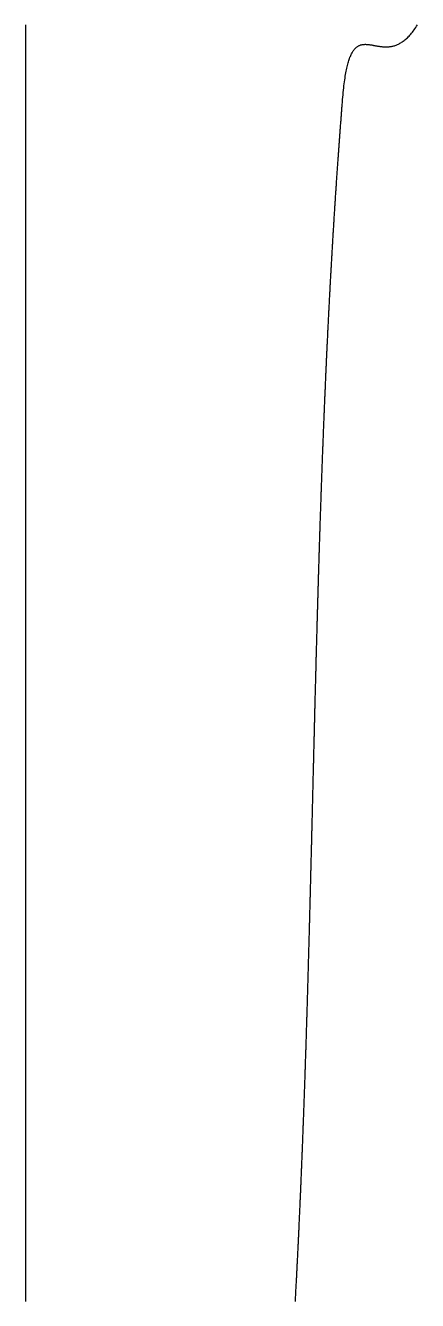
# Model space of a CAD drawing. Header units: metres. Extents: x -47 to 47, y -110 to 110.
# Drawn here: x -47.3 to -30.5, y -55.6 to -0.9 of the extents above; entities that cross this region are included whole.
import ezdxf

# ---------------------------------------------------------------- set-up
doc = ezdxf.new("R2010")
doc.units = ezdxf.units.M

msp = doc.modelspace()

# ---------------------------------------------------------------- linework, layer by layer
for points in [[(-47.341, -0.85), (-47.341, -0.9), (-47.341, -0.95), (-47.341, -1), (-47.341, -1.05), (-47.341, -1.1), (-47.341, -1.15), (-47.341, -1.2), (-47.341, -1.25), (-47.341, -1.3), (-47.341, -1.35), (-47.341, -1.4), (-47.341, -1.45), (-47.341, -1.5), (-47.341, -1.55), (-47.341, -1.6), (-47.341, -1.65), (-47.341, -1.7), (-47.341, -1.75), (-47.341, -1.8), (-47.341, -1.85), (-47.341, -1.9), (-47.341, -1.95), (-47.341, -2), (-47.341, -2.05), (-47.341, -2.1), (-47.341, -2.15), (-47.341, -2.2), (-47.341, -2.25), (-47.341, -2.3), (-47.341, -2.35), (-47.341, -2.4), (-47.341, -2.45), (-47.341, -2.5), (-47.341, -2.55), (-47.341, -2.6), (-47.341, -2.65), (-47.341, -2.7), (-47.341, -2.75), (-47.341, -2.8), (-47.341, -2.85), (-47.341, -2.9), (-47.341, -2.95), (-47.341, -3), (-47.341, -3.05), (-47.341, -3.1), (-47.341, -3.15), (-47.341, -3.201), (-47.341, -3.251), (-47.341, -3.301), (-47.341, -3.351), (-47.341, -3.401), (-47.341, -3.451), (-47.341, -3.501), (-47.341, -3.551), (-47.341, -3.601), (-47.341, -3.651), (-47.341, -3.701), (-47.341, -3.751), (-47.341, -3.801), (-47.341, -3.851), (-47.341, -3.901), (-47.341, -3.951), (-47.341, -4.001), (-47.341, -4.051), (-47.341, -4.101), (-47.341, -4.151), (-47.341, -4.201), (-47.341, -4.251), (-47.341, -4.301), (-47.341, -4.351), (-47.341, -4.401), (-47.341, -4.451), (-47.341, -4.501), (-47.341, -4.551), (-47.341, -4.601), (-47.341, -4.651), (-47.341, -4.701), (-47.341, -4.751), (-47.341, -4.801), (-47.341, -4.851), (-47.341, -4.901), (-47.341, -4.951), (-47.341, -5.001), (-47.341, -5.051), (-47.341, -5.101), (-47.341, -5.151), (-47.341, -5.201), (-47.341, -5.251), (-47.341, -5.301), (-47.341, -5.351), (-47.341, -5.401), (-47.341, -5.451), (-47.341, -5.501), (-47.341, -5.551), (-47.341, -5.601), (-47.341, -5.651), (-47.341, -5.701), (-47.341, -5.751), (-47.341, -5.801), (-47.341, -5.851), (-47.341, -5.901), (-47.341, -5.951), (-47.341, -6.001), (-47.341, -6.051), (-47.341, -6.101), (-47.341, -6.151), (-47.341, -6.201), (-47.341, -6.251), (-47.341, -6.301), (-47.341, -6.351), (-47.341, -6.401), (-47.341, -6.451), (-47.341, -6.501), (-47.341, -6.551), (-47.341, -6.601), (-47.341, -6.651), (-47.341, -6.701), (-47.341, -6.751), (-47.341, -6.801), (-47.341, -6.851), (-47.341, -6.901), (-47.341, -6.951), (-47.341, -7.001), (-47.341, -7.051), (-47.341, -7.101), (-47.341, -7.151), (-47.341, -7.201), (-47.341, -7.251), (-47.341, -7.301), (-47.341, -7.351), (-47.341, -7.401), (-47.341, -7.451), (-47.341, -7.501), (-47.341, -7.551), (-47.341, -7.601), (-47.341, -7.651), (-47.341, -7.701), (-47.341, -7.751), (-47.341, -7.801), (-47.341, -7.851), (-47.341, -7.901), (-47.341, -7.951), (-47.341, -8.001), (-47.341, -8.051), (-47.341, -8.101), (-47.341, -8.151), (-47.341, -8.201), (-47.341, -8.251), (-47.341, -8.301), (-47.341, -8.351), (-47.341, -8.401), (-47.341, -8.451), (-47.341, -8.501), (-47.341, -8.551), (-47.341, -8.601), (-47.341, -8.651), (-47.341, -8.701), (-47.341, -8.751), (-47.341, -8.801), (-47.341, -8.851), (-47.341, -8.901), (-47.341, -8.951), (-47.341, -9.001), (-47.341, -9.051), (-47.341, -9.101), (-47.341, -9.151), (-47.341, -9.201), (-47.341, -9.251), (-47.341, -9.301), (-47.341, -9.351), (-47.341, -9.401), (-47.341, -9.451), (-47.341, -9.501), (-47.341, -9.551), (-47.341, -9.602), (-47.341, -9.652), (-47.341, -9.702), (-47.341, -9.752), (-47.341, -9.802), (-47.341, -9.852), (-47.341, -9.902), (-47.341, -9.952), (-47.341, -10.002), (-47.341, -10.052), (-47.341, -10.102), (-47.341, -10.152), (-47.341, -10.202), (-47.341, -10.252), (-47.341, -10.302), (-47.341, -10.352), (-47.341, -10.402), (-47.341, -10.452), (-47.341, -10.502), (-47.341, -10.552), (-47.341, -10.602), (-47.341, -10.652), (-47.341, -10.702), (-47.341, -10.752), (-47.341, -10.802), (-47.341, -10.852), (-47.341, -10.902), (-47.341, -10.952), (-47.341, -11.002), (-47.341, -11.052), (-47.341, -11.102), (-47.341, -11.152), (-47.341, -11.202), (-47.341, -11.252), (-47.341, -11.302), (-47.341, -11.352), (-47.341, -11.402), (-47.341, -11.452), (-47.341, -11.502), (-47.341, -11.552), (-47.341, -11.602), (-47.341, -11.652), (-47.341, -11.702), (-47.341, -11.752), (-47.341, -11.802), (-47.341, -11.852), (-47.341, -11.902), (-47.341, -11.952), (-47.341, -12.002), (-47.341, -12.052), (-47.341, -12.102), (-47.341, -12.152), (-47.341, -12.202), (-47.341, -12.252), (-47.341, -12.302), (-47.341, -12.352), (-47.341, -12.402), (-47.341, -12.452), (-47.341, -12.502), (-47.341, -12.552), (-47.341, -12.602), (-47.341, -12.652), (-47.341, -12.702), (-47.341, -12.752), (-47.341, -12.802), (-47.341, -12.852), (-47.341, -12.902), (-47.341, -12.952), (-47.341, -13.002), (-47.341, -13.052), (-47.341, -13.102), (-47.341, -13.152), (-47.341, -13.202), (-47.341, -13.252), (-47.341, -13.302), (-47.341, -13.352), (-47.341, -13.402), (-47.341, -13.452), (-47.341, -13.502), (-47.341, -13.552), (-47.341, -13.602), (-47.341, -13.652), (-47.341, -13.702), (-47.341, -13.752), (-47.341, -13.802), (-47.341, -13.852), (-47.341, -13.902), (-47.341, -13.952), (-47.341, -14.002), (-47.341, -14.052), (-47.341, -14.102), (-47.341, -14.152), (-47.341, -14.202), (-47.341, -14.252), (-47.341, -14.302), (-47.341, -14.352), (-47.341, -14.402), (-47.341, -14.452), (-47.341, -14.502), (-47.341, -14.552), (-47.341, -14.602), (-47.341, -14.652), (-47.341, -14.702), (-47.341, -14.752), (-47.341, -14.802), (-47.341, -14.852), (-47.341, -14.902), (-47.341, -14.952), (-47.341, -15.002), (-47.341, -15.052), (-47.341, -15.102), (-47.341, -15.152), (-47.341, -15.202), (-47.341, -15.252), (-47.341, -15.302), (-47.341, -15.352), (-47.341, -15.402), (-47.341, -15.452), (-47.341, -15.502), (-47.341, -15.552), (-47.341, -15.602), (-47.341, -15.652), (-47.341, -15.702), (-47.341, -15.752), (-47.341, -15.802), (-47.341, -15.852), (-47.341, -15.902), (-47.341, -15.952), (-47.341, -16.003), (-47.341, -16.053), (-47.341, -16.103), (-47.341, -16.153), (-47.341, -16.203), (-47.341, -16.253), (-47.341, -16.303), (-47.341, -16.353), (-47.341, -16.403), (-47.341, -16.453), (-47.341, -16.503), (-47.341, -16.553), (-47.341, -16.603), (-47.341, -16.653), (-47.341, -16.703), (-47.341, -16.753), (-47.341, -16.803), (-47.341, -16.853), (-47.341, -16.903), (-47.341, -16.953), (-47.341, -17.003), (-47.341, -17.053), (-47.341, -17.103), (-47.341, -17.153), (-47.341, -17.203), (-47.341, -17.253), (-47.341, -17.303), (-47.341, -17.353), (-47.341, -17.403), (-47.341, -17.453), (-47.341, -17.503), (-47.341, -17.553), (-47.341, -17.603), (-47.341, -17.653), (-47.341, -17.703), (-47.341, -17.753), (-47.341, -17.803), (-47.341, -17.853), (-47.341, -17.903), (-47.341, -17.953), (-47.341, -18.003), (-47.341, -18.053), (-47.341, -18.103), (-47.341, -18.153), (-47.341, -18.203), (-47.341, -18.253), (-47.341, -18.303), (-47.341, -18.353), (-47.341, -18.403), (-47.341, -18.453), (-47.341, -18.503), (-47.341, -18.553), (-47.341, -18.603), (-47.341, -18.653), (-47.341, -18.703), (-47.341, -18.753), (-47.341, -18.803), (-47.341, -18.853), (-47.341, -18.903), (-47.341, -18.953), (-47.341, -19.003), (-47.341, -19.053), (-47.341, -19.103), (-47.341, -19.153), (-47.341, -19.203), (-47.341, -19.253), (-47.341, -19.303), (-47.341, -19.353), (-47.341, -19.403), (-47.341, -19.453), (-47.341, -19.503), (-47.341, -19.553), (-47.341, -19.603), (-47.341, -19.653), (-47.341, -19.703), (-47.341, -19.753), (-47.341, -19.803), (-47.341, -19.853), (-47.341, -19.903), (-47.341, -19.953), (-47.341, -20.003), (-47.341, -20.053), (-47.341, -20.103), (-47.341, -20.153), (-47.341, -20.203), (-47.341, -20.253), (-47.341, -20.303), (-47.341, -20.353), (-47.341, -20.403), (-47.341, -20.453), (-47.341, -20.503), (-47.341, -20.553), (-47.341, -20.603), (-47.341, -20.653), (-47.341, -20.703), (-47.341, -20.753), (-47.341, -20.803), (-47.341, -20.853), (-47.341, -20.903), (-47.341, -20.953), (-47.341, -21.003), (-47.341, -21.053), (-47.341, -21.103), (-47.341, -21.153), (-47.341, -21.203), (-47.341, -21.253), (-47.341, -21.303), (-47.341, -21.353), (-47.341, -21.403), (-47.341, -21.453), (-47.341, -21.503), (-47.341, -21.553), (-47.341, -21.603), (-47.341, -21.653), (-47.341, -21.703), (-47.341, -21.753), (-47.341, -21.803), (-47.341, -21.853), (-47.341, -21.903), (-47.341, -21.953), (-47.341, -22.003), (-47.341, -22.053), (-47.341, -22.103), (-47.341, -22.153), (-47.341, -22.203), (-47.341, -22.253), (-47.341, -22.303), (-47.341, -22.354), (-47.341, -22.404), (-47.341, -22.454), (-47.341, -22.504), (-47.341, -22.554), (-47.341, -22.604), (-47.341, -22.654), (-47.341, -22.704), (-47.341, -22.754), (-47.341, -22.804), (-47.341, -22.854), (-47.341, -22.904), (-47.341, -22.954), (-47.341, -23.004), (-47.341, -23.054), (-47.341, -23.104), (-47.341, -23.154), (-47.341, -23.204), (-47.341, -23.254), (-47.341, -23.304), (-47.341, -23.354), (-47.341, -23.404), (-47.341, -23.454), (-47.341, -23.504), (-47.341, -23.554), (-47.341, -23.604), (-47.341, -23.654), (-47.341, -23.704), (-47.341, -23.754), (-47.341, -23.804), (-47.341, -23.854), (-47.341, -23.904), (-47.341, -23.954), (-47.341, -24.004), (-47.341, -24.054), (-47.341, -24.104), (-47.341, -24.154), (-47.341, -24.204), (-47.341, -24.254), (-47.341, -24.304), (-47.341, -24.354), (-47.341, -24.404), (-47.341, -24.454), (-47.341, -24.504), (-47.341, -24.554), (-47.341, -24.604), (-47.341, -24.654), (-47.341, -24.704), (-47.341, -24.754), (-47.341, -24.804), (-47.341, -24.854), (-47.341, -24.904), (-47.341, -24.954), (-47.341, -25.004), (-47.341, -25.054), (-47.341, -25.104), (-47.341, -25.154), (-47.341, -25.204), (-47.341, -25.254), (-47.341, -25.304), (-47.341, -25.354), (-47.341, -25.404), (-47.341, -25.454), (-47.341, -25.504), (-47.341, -25.554), (-47.341, -25.604), (-47.341, -25.654), (-47.341, -25.704), (-47.341, -25.754), (-47.341, -25.804), (-47.341, -25.854), (-47.341, -25.904), (-47.341, -25.954), (-47.341, -26.004), (-47.341, -26.054), (-47.341, -26.104), (-47.341, -26.154), (-47.341, -26.204), (-47.341, -26.254), (-47.341, -26.304), (-47.341, -26.354), (-47.341, -26.404), (-47.341, -26.454), (-47.341, -26.504), (-47.341, -26.554), (-47.341, -26.604), (-47.341, -26.654), (-47.341, -26.704), (-47.341, -26.754), (-47.341, -26.804), (-47.341, -26.854), (-47.341, -26.904), (-47.341, -26.954), (-47.341, -27.004), (-47.341, -27.054), (-47.341, -27.104), (-47.341, -27.154), (-47.341, -27.204), (-47.341, -27.254), (-47.341, -27.304), (-47.341, -27.354), (-47.341, -27.404), (-47.341, -27.454), (-47.341, -27.504), (-47.341, -27.554), (-47.341, -27.604), (-47.341, -27.654), (-47.341, -27.704), (-47.341, -27.754), (-47.341, -27.804), (-47.341, -27.854), (-47.341, -27.904), (-47.341, -27.954), (-47.341, -28.004), (-47.341, -28.054), (-47.341, -28.104), (-47.341, -28.154), (-47.341, -28.204), (-47.341, -28.254), (-47.341, -28.304), (-47.341, -28.354), (-47.341, -28.404), (-47.341, -28.454), (-47.341, -28.504), (-47.341, -28.554), (-47.341, -28.604), (-47.341, -28.654), (-47.341, -28.704), (-47.341, -28.755), (-47.341, -28.805), (-47.341, -28.855), (-47.341, -28.905), (-47.341, -28.955), (-47.341, -29.005), (-47.341, -29.055), (-47.341, -29.105), (-47.341, -29.155), (-47.341, -29.205), (-47.341, -29.255), (-47.341, -29.305), (-47.341, -29.355), (-47.341, -29.405), (-47.341, -29.455), (-47.341, -29.505), (-47.341, -29.555), (-47.341, -29.605), (-47.341, -29.655), (-47.341, -29.705), (-47.341, -29.755), (-47.341, -29.805), (-47.341, -29.855), (-47.341, -29.905), (-47.341, -29.955), (-47.341, -30.005), (-47.341, -30.055), (-47.341, -30.105), (-47.341, -30.155), (-47.341, -30.205), (-47.341, -30.255), (-47.341, -30.305), (-47.341, -30.355), (-47.341, -30.405), (-47.341, -30.455), (-47.341, -30.505), (-47.341, -30.555), (-47.341, -30.605), (-47.341, -30.655), (-47.341, -30.705), (-47.341, -30.755), (-47.341, -30.805), (-47.341, -30.855), (-47.341, -30.905), (-47.341, -30.955), (-47.341, -31.005), (-47.341, -31.055), (-47.341, -31.105), (-47.341, -31.155), (-47.341, -31.205), (-47.341, -31.255), (-47.341, -31.305), (-47.341, -31.355), (-47.341, -31.405), (-47.341, -31.455), (-47.341, -31.505), (-47.341, -31.555), (-47.341, -31.605), (-47.341, -31.655), (-47.341, -31.705), (-47.341, -31.755), (-47.341, -31.805), (-47.341, -31.855), (-47.341, -31.905), (-47.341, -31.955), (-47.341, -32.005), (-47.341, -32.055), (-47.341, -32.105), (-47.341, -32.155), (-47.341, -32.205), (-47.341, -32.255), (-47.341, -32.305), (-47.341, -32.355), (-47.341, -32.405), (-47.341, -32.455), (-47.341, -32.505), (-47.341, -32.555), (-47.341, -32.605), (-47.341, -32.655), (-47.341, -32.705), (-47.341, -32.755), (-47.341, -32.805), (-47.341, -32.855), (-47.341, -32.905), (-47.341, -32.955), (-47.341, -33.005), (-47.341, -33.055), (-47.341, -33.105), (-47.341, -33.155), (-47.341, -33.205), (-47.341, -33.255), (-47.341, -33.305), (-47.341, -33.355), (-47.341, -33.405), (-47.341, -33.455), (-47.341, -33.505), (-47.341, -33.555), (-47.341, -33.605), (-47.341, -33.655), (-47.341, -33.705), (-47.341, -33.755), (-47.341, -33.805), (-47.341, -33.855), (-47.341, -33.905), (-47.341, -33.955), (-47.341, -34.005), (-47.341, -34.055), (-47.341, -34.105), (-47.341, -34.155), (-47.341, -34.205), (-47.341, -34.255), (-47.341, -34.305), (-47.341, -34.355), (-47.341, -34.405), (-47.341, -34.455), (-47.341, -34.505), (-47.341, -34.555), (-47.341, -34.605), (-47.341, -34.655), (-47.341, -34.705), (-47.341, -34.755), (-47.341, -34.805), (-47.341, -34.855), (-47.341, -34.905), (-47.341, -34.955), (-47.341, -35.005), (-47.341, -35.055), (-47.341, -35.105), (-47.341, -35.156), (-47.341, -35.206), (-47.341, -35.256), (-47.341, -35.306), (-47.341, -35.356), (-47.341, -35.406), (-47.341, -35.456), (-47.341, -35.506), (-47.341, -35.556), (-47.341, -35.606), (-47.341, -35.656), (-47.341, -35.706), (-47.341, -35.756), (-47.341, -35.806), (-47.341, -35.856), (-47.341, -35.906), (-47.341, -35.956), (-47.341, -36.006), (-47.341, -36.056), (-47.341, -36.106), (-47.341, -36.156), (-47.341, -36.206), (-47.341, -36.256), (-47.341, -36.306), (-47.341, -36.356), (-47.341, -36.406), (-47.341, -36.456), (-47.341, -36.506), (-47.341, -36.556), (-47.341, -36.606), (-47.341, -36.656), (-47.341, -36.706), (-47.341, -36.756), (-47.341, -36.806), (-47.341, -36.856), (-47.341, -36.906), (-47.341, -36.956), (-47.341, -37.006), (-47.341, -37.056), (-47.341, -37.106), (-47.341, -37.156), (-47.341, -37.206), (-47.341, -37.256), (-47.341, -37.306), (-47.341, -37.356), (-47.341, -37.406), (-47.341, -37.456), (-47.341, -37.506), (-47.341, -37.556), (-47.341, -37.606), (-47.341, -37.656), (-47.341, -37.706), (-47.341, -37.756), (-47.341, -37.806), (-47.341, -37.856), (-47.341, -37.906), (-47.341, -37.956), (-47.341, -38.006), (-47.341, -38.056), (-47.341, -38.106), (-47.341, -38.156), (-47.341, -38.206), (-47.341, -38.256), (-47.341, -38.306), (-47.341, -38.356), (-47.341, -38.406), (-47.341, -38.456), (-47.341, -38.506), (-47.341, -38.556), (-47.341, -38.606), (-47.341, -38.656), (-47.341, -38.706), (-47.341, -38.756), (-47.341, -38.806), (-47.341, -38.856), (-47.341, -38.906), (-47.341, -38.956), (-47.341, -39.006), (-47.341, -39.056), (-47.341, -39.106), (-47.341, -39.156), (-47.341, -39.206), (-47.341, -39.256), (-47.341, -39.306), (-47.341, -39.356), (-47.341, -39.406), (-47.341, -39.456), (-47.341, -39.506), (-47.341, -39.556), (-47.341, -39.606), (-47.341, -39.656), (-47.341, -39.706), (-47.341, -39.756), (-47.341, -39.806), (-47.341, -39.856), (-47.341, -39.906), (-47.341, -39.956), (-47.341, -40.006), (-47.341, -40.056), (-47.341, -40.106), (-47.341, -40.156), (-47.341, -40.206), (-47.341, -40.256), (-47.341, -40.306), (-47.341, -40.356), (-47.341, -40.406), (-47.341, -40.456), (-47.341, -40.506), (-47.341, -40.556), (-47.341, -40.606), (-47.341, -40.656), (-47.341, -40.706), (-47.341, -40.756), (-47.341, -40.806), (-47.341, -40.856), (-47.341, -40.906), (-47.341, -40.956), (-47.341, -41.006), (-47.341, -41.056), (-47.341, -41.106), (-47.341, -41.156), (-47.341, -41.206), (-47.341, -41.256), (-47.341, -41.306), (-47.341, -41.356), (-47.341, -41.406), (-47.341, -41.456), (-47.341, -41.507), (-47.341, -41.557), (-47.341, -41.607), (-47.341, -41.657), (-47.341, -41.707), (-47.341, -41.757), (-47.341, -41.807), (-47.341, -41.857), (-47.341, -41.907), (-47.341, -41.957), (-47.341, -42.007), (-47.341, -42.057), (-47.341, -42.107), (-47.341, -42.157), (-47.341, -42.207), (-47.341, -42.257), (-47.341, -42.307), (-47.341, -42.357), (-47.341, -42.407), (-47.341, -42.457), (-47.341, -42.507), (-47.341, -42.557), (-47.341, -42.607), (-47.341, -42.657), (-47.341, -42.707), (-47.341, -42.757), (-47.341, -42.807), (-47.341, -42.857), (-47.341, -42.907), (-47.341, -42.957), (-47.341, -43.007), (-47.341, -43.057), (-47.341, -43.107), (-47.341, -43.157), (-47.341, -43.207), (-47.341, -43.257), (-47.341, -43.307), (-47.341, -43.357), (-47.341, -43.407), (-47.341, -43.457), (-47.341, -43.507), (-47.341, -43.557), (-47.341, -43.607), (-47.341, -43.657), (-47.341, -43.707), (-47.341, -43.757), (-47.341, -43.807), (-47.341, -43.857), (-47.341, -43.907), (-47.341, -43.957), (-47.341, -44.007), (-47.341, -44.057), (-47.341, -44.107), (-47.341, -44.157), (-47.341, -44.207), (-47.341, -44.257), (-47.341, -44.307), (-47.341, -44.357), (-47.341, -44.407), (-47.341, -44.457), (-47.341, -44.507), (-47.341, -44.557), (-47.341, -44.607), (-47.341, -44.657), (-47.341, -44.707), (-47.341, -44.757), (-47.341, -44.807), (-47.341, -44.857), (-47.341, -44.907), (-47.341, -44.957), (-47.341, -45.007), (-47.341, -45.057), (-47.341, -45.107), (-47.341, -45.157), (-47.341, -45.207), (-47.341, -45.257), (-47.341, -45.307), (-47.341, -45.357), (-47.341, -45.407), (-47.341, -45.457), (-47.341, -45.507), (-47.341, -45.557), (-47.341, -45.607), (-47.341, -45.657), (-47.341, -45.707), (-47.341, -45.757), (-47.341, -45.807), (-47.341, -45.857), (-47.341, -45.907), (-47.341, -45.957), (-47.341, -46.007), (-47.341, -46.057), (-47.341, -46.107), (-47.341, -46.157), (-47.341, -46.207), (-47.341, -46.257), (-47.341, -46.307), (-47.341, -46.357), (-47.341, -46.407), (-47.341, -46.457), (-47.341, -46.507), (-47.341, -46.557), (-47.341, -46.607), (-47.341, -46.657), (-47.341, -46.707), (-47.341, -46.757), (-47.341, -46.807), (-47.341, -46.857), (-47.341, -46.907), (-47.341, -46.957), (-47.341, -47.007), (-47.341, -47.057), (-47.341, -47.107), (-47.341, -47.157), (-47.341, -47.207), (-47.341, -47.257), (-47.341, -47.307), (-47.341, -47.357), (-47.341, -47.407), (-47.341, -47.457), (-47.341, -47.507), (-47.341, -47.557), (-47.341, -47.607), (-47.341, -47.657), (-47.341, -47.707), (-47.341, -47.757), (-47.341, -47.807), (-47.341, -47.857), (-47.341, -47.908), (-47.341, -47.958), (-47.341, -48.008), (-47.341, -48.058), (-47.341, -48.108), (-47.341, -48.158), (-47.341, -48.208), (-47.341, -48.258), (-47.341, -48.308), (-47.341, -48.358), (-47.341, -48.408), (-47.341, -48.458), (-47.341, -48.508), (-47.341, -48.558), (-47.341, -48.608), (-47.341, -48.658), (-47.341, -48.708), (-47.341, -48.758), (-47.341, -48.808), (-47.341, -48.858), (-47.341, -48.908), (-47.341, -48.958), (-47.341, -49.008), (-47.341, -49.058), (-47.341, -49.108), (-47.341, -49.158), (-47.341, -49.208), (-47.341, -49.258), (-47.341, -49.308), (-47.341, -49.358), (-47.341, -49.408), (-47.341, -49.458), (-47.341, -49.508), (-47.341, -49.558), (-47.341, -49.608), (-47.341, -49.658), (-47.341, -49.708), (-47.341, -49.758), (-47.341, -49.808), (-47.341, -49.858), (-47.341, -49.908), (-47.341, -49.958), (-47.341, -50.008), (-47.341, -50.058), (-47.341, -50.108), (-47.341, -50.158), (-47.341, -50.208), (-47.341, -50.258), (-47.341, -50.308), (-47.341, -50.358), (-47.341, -50.408), (-47.341, -50.458), (-47.341, -50.508), (-47.341, -50.558), (-47.341, -50.608), (-47.341, -50.658), (-47.341, -50.708), (-47.341, -50.758), (-47.341, -50.808), (-47.341, -50.858), (-47.341, -50.908), (-47.341, -50.958), (-47.341, -51.008), (-47.341, -51.058), (-47.341, -51.108), (-47.341, -51.158), (-47.341, -51.208), (-47.341, -51.258), (-47.341, -51.308), (-47.341, -51.358), (-47.341, -51.408), (-47.341, -51.458), (-47.341, -51.508), (-47.341, -51.558), (-47.341, -51.608), (-47.341, -51.658), (-47.341, -51.708), (-47.341, -51.758), (-47.341, -51.808), (-47.341, -51.858), (-47.341, -51.908), (-47.341, -51.958), (-47.341, -52.008), (-47.341, -52.058), (-47.341, -52.108), (-47.341, -52.158), (-47.341, -52.208), (-47.341, -52.258), (-47.341, -52.308), (-47.341, -52.358), (-47.341, -52.408), (-47.341, -52.458), (-47.341, -52.508), (-47.341, -52.558), (-47.341, -52.608), (-47.341, -52.658), (-47.341, -52.708), (-47.341, -52.758), (-47.341, -52.808), (-47.341, -52.858), (-47.341, -52.908), (-47.341, -52.958), (-47.341, -53.008), (-47.341, -53.058), (-47.341, -53.108), (-47.341, -53.158), (-47.341, -53.208), (-47.341, -53.258), (-47.341, -53.308), (-47.341, -53.358), (-47.341, -53.408), (-47.341, -53.458), (-47.341, -53.508), (-47.341, -53.558), (-47.341, -53.608), (-47.341, -53.658), (-47.341, -53.708), (-47.341, -53.758), (-47.341, -53.808), (-47.341, -53.858), (-47.341, -53.908), (-47.341, -53.958), (-47.341, -54.008), (-47.341, -54.058), (-47.341, -54.108), (-47.341, -54.158), (-47.341, -54.208), (-47.341, -54.258), (-47.341, -54.309), (-47.341, -54.359), (-47.341, -54.409), (-47.341, -54.459), (-47.341, -54.509), (-47.341, -54.559), (-47.341, -54.609), (-47.341, -54.659), (-47.341, -54.709), (-47.341, -54.759), (-47.341, -54.809), (-47.341, -54.859), (-47.341, -54.909), (-47.341, -54.959), (-47.341, -55.009), (-47.341, -55.059), (-47.341, -55.109), (-47.341, -55.159), (-47.341, -55.209), (-47.341, -55.259), (-47.341, -55.309), (-47.341, -55.359), (-47.341, -55.409), (-47.341, -55.459), (-47.341, -55.509), (-47.341, -55.559), (-47.341, -55.609), (-47.341, -55.659)], [(-33.721, -4.049), (-33.713, -3.944), (-33.704, -3.842), (-33.694, -3.743), (-33.684, -3.647), (-33.674, -3.553), (-33.664, -3.463), (-33.653, -3.376), (-33.642, -3.291), (-33.631, -3.209), (-33.619, -3.13), (-33.607, -3.053), (-33.595, -2.979), (-33.582, -2.908), (-33.569, -2.839), (-33.556, -2.773), (-33.542, -2.709), (-33.528, -2.648), (-33.514, -2.589), (-33.499, -2.532), (-33.484, -2.478), (-33.469, -2.425), (-33.454, -2.376), (-33.438, -2.328), (-33.422, -2.282), (-33.406, -2.238), (-33.389, -2.197), (-33.372, -2.157), (-33.355, -2.12), (-33.337, -2.084), (-33.319, -2.05), (-33.301, -2.018), (-33.283, -1.988), (-33.264, -1.959), (-33.245, -1.932), (-33.226, -1.907), (-33.206, -1.883), (-33.186, -1.861), (-33.166, -1.841), (-33.146, -1.822), (-33.125, -1.804), (-33.104, -1.788), (-33.083, -1.773), (-33.061, -1.759), (-33.04, -1.747), (-33.018, -1.735), (-32.995, -1.725), (-32.973, -1.716), (-32.95, -1.709), (-32.927, -1.702), (-32.904, -1.696), (-32.88, -1.691), (-32.857, -1.687), (-32.833, -1.684), (-32.808, -1.682), (-32.784, -1.681), (-32.759, -1.68), (-32.734, -1.68), (-32.709, -1.681), (-32.684, -1.682), (-32.658, -1.684), (-32.632, -1.686), (-32.606, -1.689), (-32.579, -1.692), (-32.553, -1.696), (-32.526, -1.7), (-32.499, -1.704), (-32.472, -1.709), (-32.444, -1.714), (-32.417, -1.719), (-32.389, -1.724), (-32.361, -1.729), (-32.332, -1.734), (-32.304, -1.739), (-32.275, -1.745), (-32.246, -1.75), (-32.217, -1.755), (-32.188, -1.76), (-32.158, -1.764), (-32.128, -1.769), (-32.098, -1.773), (-32.068, -1.777), (-32.038, -1.78), (-32.007, -1.783), (-31.977, -1.786), (-31.946, -1.788), (-31.915, -1.789), (-31.883, -1.79), (-31.852, -1.79), (-31.82, -1.79), (-31.789, -1.788), (-31.757, -1.786), (-31.725, -1.784), (-31.692, -1.78), (-31.66, -1.775), (-31.627, -1.77), (-31.594, -1.764), (-31.561, -1.756), (-31.528, -1.748), (-31.495, -1.738), (-31.462, -1.727), (-31.428, -1.715), (-31.394, -1.702), (-31.36, -1.687), (-31.326, -1.671), (-31.292, -1.654), (-31.258, -1.636), (-31.223, -1.615), (-31.189, -1.594), (-31.154, -1.571), (-31.119, -1.546), (-31.084, -1.52), (-31.049, -1.492), (-31.013, -1.462), (-30.978, -1.43), (-30.942, -1.397), (-30.907, -1.362), (-30.871, -1.325), (-30.835, -1.286), (-30.799, -1.245), (-30.763, -1.202), (-30.726, -1.157), (-30.69, -1.11), (-30.653, -1.061), (-30.617, -1.009), (-30.58, -0.956), (-30.543, -0.9), (-30.506, -0.841)], [(-35.751, -55.66), (-35.748, -55.611), (-35.745, -55.561), (-35.743, -55.511), (-35.74, -55.461), (-35.737, -55.411), (-35.735, -55.361), (-35.732, -55.311), (-35.729, -55.261), (-35.727, -55.211), (-35.724, -55.161), (-35.721, -55.111), (-35.719, -55.062), (-35.716, -55.012), (-35.713, -54.962), (-35.711, -54.912), (-35.708, -54.862), (-35.706, -54.812), (-35.703, -54.762), (-35.7, -54.712), (-35.698, -54.662), (-35.695, -54.612), (-35.693, -54.562), (-35.69, -54.513), (-35.687, -54.463), (-35.685, -54.413), (-35.682, -54.363), (-35.68, -54.313), (-35.677, -54.263), (-35.675, -54.213), (-35.672, -54.163), (-35.67, -54.113), (-35.667, -54.063), (-35.665, -54.013), (-35.662, -53.963), (-35.66, -53.913), (-35.657, -53.864), (-35.655, -53.814), (-35.652, -53.764), (-35.65, -53.714), (-35.647, -53.664), (-35.645, -53.614), (-35.642, -53.564), (-35.64, -53.514), (-35.637, -53.464), (-35.635, -53.414), (-35.633, -53.364), (-35.63, -53.314), (-35.628, -53.264), (-35.625, -53.215), (-35.623, -53.165), (-35.621, -53.115), (-35.618, -53.065), (-35.616, -53.015), (-35.613, -52.965), (-35.611, -52.915), (-35.609, -52.865), (-35.606, -52.815), (-35.604, -52.765), (-35.602, -52.715), (-35.599, -52.665), (-35.597, -52.615), (-35.595, -52.565), (-35.592, -52.516), (-35.59, -52.466), (-35.588, -52.416), (-35.585, -52.366), (-35.583, -52.316), (-35.581, -52.266), (-35.578, -52.216), (-35.576, -52.166), (-35.574, -52.116), (-35.572, -52.066), (-35.569, -52.016), (-35.567, -51.966), (-35.565, -51.916), (-35.563, -51.866), (-35.56, -51.816), (-35.558, -51.766), (-35.556, -51.717), (-35.554, -51.667), (-35.551, -51.617), (-35.549, -51.567), (-35.547, -51.517), (-35.545, -51.467), (-35.543, -51.417), (-35.54, -51.367), (-35.538, -51.317), (-35.536, -51.267), (-35.534, -51.217), (-35.532, -51.167), (-35.529, -51.117), (-35.527, -51.067), (-35.525, -51.017), (-35.523, -50.967), (-35.521, -50.917), (-35.519, -50.867), (-35.517, -50.817), (-35.514, -50.768), (-35.512, -50.718), (-35.51, -50.668), (-35.508, -50.618), (-35.506, -50.568), (-35.504, -50.518), (-35.502, -50.468), (-35.5, -50.418), (-35.498, -50.368), (-35.496, -50.318), (-35.493, -50.268), (-35.491, -50.218), (-35.489, -50.168), (-35.487, -50.118), (-35.485, -50.068), (-35.483, -50.018), (-35.481, -49.968), (-35.479, -49.918), (-35.477, -49.868), (-35.475, -49.818), (-35.473, -49.768), (-35.471, -49.718), (-35.469, -49.669), (-35.467, -49.619), (-35.465, -49.569), (-35.463, -49.519), (-35.461, -49.469), (-35.459, -49.419), (-35.457, -49.369), (-35.455, -49.319), (-35.453, -49.269), (-35.451, -49.219), (-35.449, -49.169), (-35.447, -49.119), (-35.445, -49.069), (-35.443, -49.019), (-35.441, -48.969), (-35.439, -48.919), (-35.437, -48.869), (-35.435, -48.819), (-35.433, -48.769), (-35.432, -48.719), (-35.43, -48.669), (-35.428, -48.619), (-35.426, -48.569), (-35.424, -48.519), (-35.422, -48.469), (-35.42, -48.419), (-35.418, -48.369), (-35.416, -48.32), (-35.414, -48.27), (-35.413, -48.22), (-35.411, -48.17), (-35.409, -48.12), (-35.407, -48.07), (-35.405, -48.02), (-35.403, -47.97), (-35.401, -47.92), (-35.399, -47.87), (-35.398, -47.82), (-35.396, -47.77), (-35.394, -47.72), (-35.392, -47.67), (-35.39, -47.62), (-35.388, -47.57), (-35.387, -47.52), (-35.385, -47.47), (-35.383, -47.42), (-35.381, -47.37), (-35.379, -47.32), (-35.378, -47.27), (-35.376, -47.22), (-35.374, -47.17), (-35.372, -47.12), (-35.371, -47.07), (-35.369, -47.02), (-35.367, -46.97), (-35.365, -46.92), (-35.363, -46.87), (-35.362, -46.82), (-35.36, -46.77), (-35.358, -46.72), (-35.356, -46.67), (-35.355, -46.62), (-35.353, -46.57), (-35.351, -46.52), (-35.349, -46.47), (-35.348, -46.42), (-35.346, -46.37), (-35.344, -46.32), (-35.343, -46.271), (-35.341, -46.221), (-35.339, -46.171), (-35.337, -46.121), (-35.336, -46.071), (-35.334, -46.021), (-35.332, -45.971), (-35.331, -45.921), (-35.329, -45.871), (-35.327, -45.821), (-35.326, -45.771), (-35.324, -45.721), (-35.322, -45.671), (-35.321, -45.621), (-35.319, -45.571), (-35.317, -45.521), (-35.316, -45.471), (-35.314, -45.421), (-35.312, -45.371), (-35.311, -45.321), (-35.309, -45.271), (-35.307, -45.221), (-35.306, -45.171), (-35.304, -45.121), (-35.303, -45.071), (-35.301, -45.021), (-35.299, -44.971), (-35.298, -44.921), (-35.296, -44.871), (-35.294, -44.821), (-35.293, -44.771), (-35.291, -44.721), (-35.29, -44.671), (-35.288, -44.621), (-35.286, -44.571), (-35.285, -44.521), (-35.283, -44.471), (-35.282, -44.421), (-35.28, -44.371), (-35.279, -44.321), (-35.277, -44.271), (-35.275, -44.221), (-35.274, -44.171), (-35.272, -44.121), (-35.271, -44.071), (-35.269, -44.021), (-35.268, -43.971), (-35.266, -43.921), (-35.265, -43.871), (-35.263, -43.821), (-35.261, -43.771), (-35.26, -43.721), (-35.258, -43.671), (-35.257, -43.621), (-35.255, -43.571), (-35.254, -43.521), (-35.252, -43.471), (-35.251, -43.421), (-35.249, -43.371), (-35.248, -43.321), (-35.246, -43.271), (-35.245, -43.221), (-35.243, -43.171), (-35.242, -43.121), (-35.24, -43.071), (-35.239, -43.021), (-35.237, -42.971), (-35.236, -42.921), (-35.234, -42.871), (-35.233, -42.821), (-35.231, -42.771), (-35.23, -42.721), (-35.228, -42.671), (-35.227, -42.621), (-35.225, -42.571), (-35.224, -42.521), (-35.222, -42.471), (-35.221, -42.421), (-35.22, -42.371), (-35.218, -42.321), (-35.217, -42.271), (-35.215, -42.221), (-35.214, -42.171), (-35.212, -42.121), (-35.211, -42.071), (-35.209, -42.021), (-35.208, -41.971), (-35.207, -41.921), (-35.205, -41.871), (-35.204, -41.821), (-35.202, -41.771), (-35.201, -41.721), (-35.199, -41.671), (-35.198, -41.621), (-35.197, -41.571), (-35.195, -41.521), (-35.194, -41.471), (-35.192, -41.421), (-35.191, -41.371), (-35.19, -41.321), (-35.188, -41.271), (-35.187, -41.221), (-35.185, -41.171), (-35.184, -41.121), (-35.183, -41.071), (-35.181, -41.021), (-35.18, -40.971), (-35.178, -40.921), (-35.177, -40.871), (-35.176, -40.821), (-35.174, -40.771), (-35.173, -40.721), (-35.171, -40.671), (-35.17, -40.621), (-35.169, -40.571), (-35.167, -40.521), (-35.166, -40.471), (-35.165, -40.421), (-35.163, -40.371), (-35.162, -40.321), (-35.161, -40.271), (-35.159, -40.221), (-35.158, -40.171), (-35.156, -40.121), (-35.155, -40.071), (-35.154, -40.021), (-35.152, -39.971), (-35.151, -39.921), (-35.15, -39.871), (-35.148, -39.821), (-35.147, -39.771), (-35.146, -39.721), (-35.144, -39.671), (-35.143, -39.621), (-35.142, -39.571), (-35.14, -39.521), (-35.139, -39.471), (-35.138, -39.421), (-35.136, -39.371), (-35.135, -39.321), (-35.134, -39.271), (-35.132, -39.221), (-35.131, -39.17), (-35.13, -39.12), (-35.128, -39.07), (-35.127, -39.02), (-35.126, -38.97), (-35.125, -38.92), (-35.123, -38.87), (-35.122, -38.82), (-35.121, -38.77), (-35.119, -38.72), (-35.118, -38.67), (-35.117, -38.62), (-35.115, -38.57), (-35.114, -38.52), (-35.113, -38.47), (-35.112, -38.42), (-35.11, -38.37), (-35.109, -38.32), (-35.108, -38.27), (-35.106, -38.22), (-35.105, -38.17), (-35.104, -38.12), (-35.103, -38.07), (-35.101, -38.02), (-35.1, -37.97), (-35.099, -37.92), (-35.097, -37.87), (-35.096, -37.82), (-35.095, -37.77), (-35.094, -37.72), (-35.092, -37.67), (-35.091, -37.62), (-35.09, -37.57), (-35.088, -37.52), (-35.087, -37.47), (-35.086, -37.42), (-35.085, -37.37), (-35.083, -37.32), (-35.082, -37.27), (-35.081, -37.22), (-35.08, -37.17), (-35.078, -37.12), (-35.077, -37.07), (-35.076, -37.02), (-35.075, -36.97), (-35.073, -36.92), (-35.072, -36.87), (-35.071, -36.82), (-35.07, -36.77), (-35.068, -36.72), (-35.067, -36.67), (-35.066, -36.62), (-35.065, -36.57), (-35.063, -36.52), (-35.062, -36.47), (-35.061, -36.42), (-35.06, -36.37), (-35.058, -36.32), (-35.057, -36.27), (-35.056, -36.22), (-35.055, -36.169), (-35.053, -36.119), (-35.052, -36.069), (-35.051, -36.019), (-35.05, -35.969), (-35.048, -35.919), (-35.047, -35.869), (-35.046, -35.819), (-35.045, -35.769), (-35.043, -35.719), (-35.042, -35.669), (-35.041, -35.619), (-35.04, -35.569), (-35.038, -35.519), (-35.037, -35.469), (-35.036, -35.419), (-35.035, -35.369), (-35.034, -35.319), (-35.032, -35.269), (-35.031, -35.219), (-35.03, -35.169), (-35.029, -35.119), (-35.027, -35.069), (-35.026, -35.019), (-35.025, -34.969), (-35.024, -34.919), (-35.022, -34.869), (-35.021, -34.819), (-35.02, -34.769), (-35.019, -34.719), (-35.018, -34.669), (-35.016, -34.619), (-35.015, -34.569), (-35.014, -34.519), (-35.013, -34.469), (-35.011, -34.419), (-35.01, -34.369), (-35.009, -34.319), (-35.008, -34.269), (-35.006, -34.219), (-35.005, -34.169), (-35.004, -34.119), (-35.003, -34.069), (-35.002, -34.019), (-35, -33.969), (-34.999, -33.919), (-34.998, -33.869), (-34.997, -33.819), (-34.995, -33.769), (-34.994, -33.718), (-34.993, -33.668), (-34.992, -33.618), (-34.991, -33.568), (-34.989, -33.518), (-34.988, -33.468), (-34.987, -33.418), (-34.986, -33.368), (-34.984, -33.318), (-34.983, -33.268), (-34.982, -33.218), (-34.981, -33.168), (-34.98, -33.118), (-34.978, -33.068), (-34.977, -33.018), (-34.976, -32.968), (-34.975, -32.918), (-34.973, -32.868), (-34.972, -32.818), (-34.971, -32.768), (-34.97, -32.718), (-34.968, -32.668), (-34.967, -32.618), (-34.966, -32.568), (-34.965, -32.518), (-34.964, -32.468), (-34.962, -32.418), (-34.961, -32.368), (-34.96, -32.318), (-34.959, -32.268), (-34.957, -32.218), (-34.956, -32.168), (-34.955, -32.118), (-34.954, -32.068), (-34.952, -32.018), (-34.951, -31.968), (-34.95, -31.918), (-34.949, -31.868), (-34.948, -31.818), (-34.946, -31.768), (-34.945, -31.718), (-34.944, -31.668), (-34.943, -31.618), (-34.941, -31.568), (-34.94, -31.518), (-34.939, -31.468), (-34.938, -31.418), (-34.936, -31.368), (-34.935, -31.318), (-34.934, -31.268), (-34.933, -31.217), (-34.931, -31.167), (-34.93, -31.117), (-34.929, -31.067), (-34.928, -31.017), (-34.926, -30.967), (-34.925, -30.917), (-34.924, -30.867), (-34.923, -30.817), (-34.921, -30.767), (-34.92, -30.717), (-34.919, -30.667), (-34.918, -30.617), (-34.916, -30.567), (-34.915, -30.517), (-34.914, -30.467), (-34.913, -30.417), (-34.911, -30.367), (-34.91, -30.317), (-34.909, -30.267), (-34.908, -30.217), (-34.906, -30.167), (-34.905, -30.117), (-34.904, -30.067), (-34.902, -30.017), (-34.901, -29.967), (-34.9, -29.917), (-34.899, -29.867), (-34.897, -29.817), (-34.896, -29.767), (-34.895, -29.717), (-34.894, -29.667), (-34.892, -29.617), (-34.891, -29.567), (-34.89, -29.517), (-34.888, -29.467), (-34.887, -29.417), (-34.886, -29.367), (-34.885, -29.317), (-34.883, -29.267), (-34.882, -29.217), (-34.881, -29.167), (-34.879, -29.117), (-34.878, -29.067), (-34.877, -29.017), (-34.876, -28.967), (-34.874, -28.917), (-34.873, -28.867), (-34.872, -28.817), (-34.87, -28.767), (-34.869, -28.717), (-34.868, -28.667), (-34.866, -28.617), (-34.865, -28.567), (-34.864, -28.517), (-34.862, -28.467), (-34.861, -28.417), (-34.86, -28.367), (-34.859, -28.317), (-34.857, -28.267), (-34.856, -28.216), (-34.855, -28.166), (-34.853, -28.116), (-34.852, -28.066), (-34.851, -28.016), (-34.849, -27.966), (-34.848, -27.916), (-34.847, -27.866), (-34.845, -27.816), (-34.844, -27.766), (-34.843, -27.716), (-34.841, -27.666), (-34.84, -27.616), (-34.839, -27.566), (-34.837, -27.516), (-34.836, -27.466), (-34.835, -27.416), (-34.833, -27.366), (-34.832, -27.316), (-34.83, -27.266), (-34.829, -27.216), (-34.828, -27.166), (-34.826, -27.116), (-34.825, -27.066), (-34.824, -27.016), (-34.822, -26.966), (-34.821, -26.916), (-34.82, -26.866), (-34.818, -26.816), (-34.817, -26.766), (-34.815, -26.716), (-34.814, -26.666), (-34.813, -26.616), (-34.811, -26.566), (-34.81, -26.516), (-34.809, -26.466), (-34.807, -26.416), (-34.806, -26.366), (-34.804, -26.316), (-34.803, -26.266), (-34.802, -26.216), (-34.8, -26.166), (-34.799, -26.116), (-34.797, -26.066), (-34.796, -26.016), (-34.795, -25.966), (-34.793, -25.916), (-34.792, -25.866), (-34.79, -25.816), (-34.789, -25.766), (-34.787, -25.716), (-34.786, -25.666), (-34.785, -25.616), (-34.783, -25.566), (-34.782, -25.516), (-34.78, -25.466), (-34.779, -25.416), (-34.777, -25.366), (-34.776, -25.316), (-34.774, -25.266), (-34.773, -25.216), (-34.772, -25.166), (-34.77, -25.116), (-34.769, -25.066), (-34.767, -25.016), (-34.766, -24.966), (-34.764, -24.916), (-34.763, -24.866), (-34.761, -24.816), (-34.76, -24.766), (-34.758, -24.716), (-34.757, -24.666), (-34.755, -24.616), (-34.754, -24.566), (-34.752, -24.516), (-34.751, -24.466), (-34.749, -24.416), (-34.748, -24.366), (-34.746, -24.316), (-34.745, -24.266), (-34.743, -24.216), (-34.742, -24.166), (-34.74, -24.116), (-34.739, -24.066), (-34.737, -24.016), (-34.736, -23.966), (-34.734, -23.916), (-34.733, -23.866), (-34.731, -23.816), (-34.73, -23.766), (-34.728, -23.716), (-34.727, -23.666), (-34.725, -23.616), (-34.724, -23.566), (-34.722, -23.516), (-34.72, -23.466), (-34.719, -23.416), (-34.717, -23.366), (-34.716, -23.316), (-34.714, -23.266), (-34.713, -23.216), (-34.711, -23.166), (-34.71, -23.116), (-34.708, -23.066), (-34.706, -23.016), (-34.705, -22.966), (-34.703, -22.916), (-34.702, -22.866), (-34.7, -22.816), (-34.698, -22.766), (-34.697, -22.716), (-34.695, -22.666), (-34.694, -22.616), (-34.692, -22.566), (-34.69, -22.516), (-34.689, -22.466), (-34.687, -22.416), (-34.685, -22.366), (-34.684, -22.316), (-34.682, -22.266), (-34.681, -22.216), (-34.679, -22.166), (-34.677, -22.116), (-34.676, -22.066), (-34.674, -22.016), (-34.672, -21.966), (-34.671, -21.916), (-34.669, -21.866), (-34.667, -21.816), (-34.666, -21.766), (-34.664, -21.716), (-34.662, -21.666), (-34.661, -21.616), (-34.659, -21.566), (-34.657, -21.516), (-34.656, -21.466), (-34.654, -21.416), (-34.652, -21.366), (-34.65, -21.317), (-34.649, -21.267), (-34.647, -21.217), (-34.645, -21.167), (-34.644, -21.117), (-34.642, -21.067), (-34.64, -21.017), (-34.638, -20.967), (-34.637, -20.917), (-34.635, -20.867), (-34.633, -20.817), (-34.631, -20.767), (-34.63, -20.717), (-34.628, -20.667), (-34.626, -20.617), (-34.624, -20.567), (-34.623, -20.517), (-34.621, -20.467), (-34.619, -20.417), (-34.617, -20.367), (-34.616, -20.317), (-34.614, -20.267), (-34.612, -20.217), (-34.61, -20.167), (-34.608, -20.117), (-34.607, -20.067), (-34.605, -20.017), (-34.603, -19.967), (-34.601, -19.917), (-34.599, -19.867), (-34.597, -19.817), (-34.596, -19.767), (-34.594, -19.717), (-34.592, -19.667), (-34.59, -19.617), (-34.588, -19.567), (-34.586, -19.517), (-34.585, -19.467), (-34.583, -19.417), (-34.581, -19.367), (-34.579, -19.317), (-34.577, -19.267), (-34.575, -19.218), (-34.573, -19.168), (-34.571, -19.118), (-34.57, -19.068), (-34.568, -19.018), (-34.566, -18.968), (-34.564, -18.918), (-34.562, -18.868), (-34.56, -18.818), (-34.558, -18.768), (-34.556, -18.718), (-34.554, -18.668), (-34.552, -18.618), (-34.55, -18.568), (-34.548, -18.518), (-34.546, -18.468), (-34.545, -18.418), (-34.543, -18.368), (-34.541, -18.318), (-34.539, -18.268), (-34.537, -18.218), (-34.535, -18.168), (-34.533, -18.118), (-34.531, -18.068), (-34.529, -18.018), (-34.527, -17.968), (-34.525, -17.918), (-34.523, -17.869), (-34.521, -17.819), (-34.519, -17.769), (-34.517, -17.719), (-34.515, -17.669), (-34.513, -17.619), (-34.511, -17.569), (-34.509, -17.519), (-34.506, -17.469), (-34.504, -17.419), (-34.502, -17.369), (-34.5, -17.319), (-34.498, -17.269), (-34.496, -17.219), (-34.494, -17.169), (-34.492, -17.119), (-34.49, -17.069), (-34.488, -17.019), (-34.486, -16.969), (-34.484, -16.919), (-34.482, -16.869), (-34.479, -16.819), (-34.477, -16.77), (-34.475, -16.72), (-34.473, -16.67), (-34.471, -16.62), (-34.469, -16.57), (-34.467, -16.52), (-34.464, -16.47), (-34.462, -16.42), (-34.46, -16.37), (-34.458, -16.32), (-34.456, -16.27), (-34.454, -16.22), (-34.451, -16.17), (-34.449, -16.12), (-34.447, -16.07), (-34.445, -16.02), (-34.443, -15.97), (-34.44, -15.92), (-34.438, -15.87), (-34.436, -15.821), (-34.434, -15.771), (-34.432, -15.721), (-34.429, -15.671), (-34.427, -15.621), (-34.425, -15.571), (-34.423, -15.521), (-34.42, -15.471), (-34.418, -15.421), (-34.416, -15.371), (-34.413, -15.321), (-34.411, -15.271), (-34.409, -15.221), (-34.407, -15.171), (-34.404, -15.121), (-34.402, -15.071), (-34.4, -15.022), (-34.397, -14.972), (-34.395, -14.922), (-34.393, -14.872), (-34.39, -14.822), (-34.388, -14.772), (-34.386, -14.722), (-34.383, -14.672), (-34.381, -14.622), (-34.379, -14.572), (-34.376, -14.522), (-34.374, -14.472), (-34.371, -14.422), (-34.369, -14.372), (-34.367, -14.322), (-34.364, -14.273), (-34.362, -14.223), (-34.359, -14.173), (-34.357, -14.123), (-34.355, -14.073), (-34.352, -14.023), (-34.35, -13.973), (-34.347, -13.923), (-34.345, -13.873), (-34.342, -13.823), (-34.34, -13.773), (-34.337, -13.723), (-34.335, -13.673), (-34.332, -13.624), (-34.33, -13.574), (-34.327, -13.524), (-34.325, -13.474), (-34.322, -13.424), (-34.32, -13.374), (-34.317, -13.324), (-34.315, -13.274), (-34.312, -13.224), (-34.31, -13.174), (-34.307, -13.124), (-34.305, -13.074), (-34.302, -13.025), (-34.3, -12.975), (-34.297, -12.925), (-34.294, -12.875), (-34.292, -12.825), (-34.289, -12.775), (-34.287, -12.725), (-34.284, -12.675), (-34.281, -12.625), (-34.279, -12.575), (-34.276, -12.525), (-34.274, -12.475), (-34.271, -12.426), (-34.268, -12.376), (-34.266, -12.326), (-34.263, -12.276), (-34.26, -12.226), (-34.258, -12.176), (-34.255, -12.126), (-34.252, -12.076), (-34.25, -12.026), (-34.247, -11.976), (-34.244, -11.927), (-34.241, -11.877), (-34.239, -11.827), (-34.236, -11.777), (-34.233, -11.727), (-34.231, -11.677), (-34.228, -11.627), (-34.225, -11.577), (-34.222, -11.527), (-34.22, -11.477), (-34.217, -11.428), (-34.214, -11.378), (-34.211, -11.328), (-34.208, -11.278), (-34.206, -11.228), (-34.203, -11.178), (-34.2, -11.128), (-34.197, -11.078), (-34.194, -11.028), (-34.191, -10.978), (-34.189, -10.929), (-34.186, -10.879), (-34.183, -10.829), (-34.18, -10.779), (-34.177, -10.729), (-34.174, -10.679), (-34.171, -10.629), (-34.169, -10.579), (-34.166, -10.529), (-34.163, -10.48), (-34.16, -10.43), (-34.157, -10.38), (-34.154, -10.33), (-34.151, -10.28), (-34.148, -10.23), (-34.145, -10.18), (-34.142, -10.13), (-34.139, -10.08), (-34.136, -10.031), (-34.133, -9.981), (-34.13, -9.931), (-34.127, -9.881), (-34.124, -9.831), (-34.121, -9.781), (-34.118, -9.731), (-34.115, -9.681), (-34.112, -9.632), (-34.109, -9.582), (-34.106, -9.532), (-34.103, -9.482), (-34.1, -9.432), (-34.097, -9.382), (-34.094, -9.332), (-34.091, -9.282), (-34.088, -9.233), (-34.085, -9.183), (-34.081, -9.133), (-34.078, -9.083), (-34.075, -9.033), (-34.072, -8.983), (-34.069, -8.933), (-34.066, -8.883), (-34.063, -8.834), (-34.059, -8.784), (-34.056, -8.734), (-34.053, -8.684), (-34.05, -8.634), (-34.047, -8.584), (-34.044, -8.534), (-34.04, -8.485), (-34.037, -8.435), (-34.034, -8.385), (-34.031, -8.335), (-34.027, -8.285), (-34.024, -8.235), (-34.021, -8.185), (-34.018, -8.135), (-34.014, -8.086), (-34.011, -8.036), (-34.008, -7.986), (-34.004, -7.936), (-34.001, -7.886), (-33.998, -7.836), (-33.995, -7.786), (-33.991, -7.737), (-33.988, -7.687), (-33.985, -7.637), (-33.981, -7.587), (-33.978, -7.537), (-33.974, -7.487), (-33.971, -7.438), (-33.968, -7.388), (-33.964, -7.338), (-33.961, -7.288), (-33.957, -7.238), (-33.954, -7.188), (-33.951, -7.138), (-33.947, -7.089), (-33.944, -7.039), (-33.94, -6.989), (-33.937, -6.939), (-33.933, -6.889), (-33.93, -6.839), (-33.926, -6.79), (-33.923, -6.74), (-33.919, -6.69), (-33.916, -6.64), (-33.912, -6.59), (-33.909, -6.54), (-33.905, -6.49), (-33.902, -6.441), (-33.898, -6.391), (-33.895, -6.341), (-33.891, -6.291), (-33.887, -6.241), (-33.884, -6.191), (-33.88, -6.142), (-33.877, -6.092), (-33.873, -6.042), (-33.869, -5.992), (-33.866, -5.942), (-33.862, -5.892), (-33.859, -5.843), (-33.855, -5.793), (-33.851, -5.743), (-33.848, -5.693), (-33.844, -5.643), (-33.84, -5.594), (-33.836, -5.544), (-33.833, -5.494), (-33.829, -5.444), (-33.825, -5.394), (-33.822, -5.344), (-33.818, -5.295), (-33.814, -5.245), (-33.81, -5.195), (-33.807, -5.145), (-33.803, -5.095), (-33.799, -5.045), (-33.795, -4.996), (-33.791, -4.946), (-33.788, -4.896), (-33.784, -4.846), (-33.78, -4.796), (-33.776, -4.747), (-33.772, -4.697), (-33.768, -4.647), (-33.764, -4.597), (-33.761, -4.547), (-33.757, -4.498), (-33.753, -4.448), (-33.749, -4.398), (-33.745, -4.348), (-33.741, -4.298), (-33.737, -4.248), (-33.733, -4.199), (-33.729, -4.149), (-33.725, -4.099), (-33.721, -4.049)]]:
    msp.add_lwpolyline(points)

doc.saveas('drawing.dxf')
